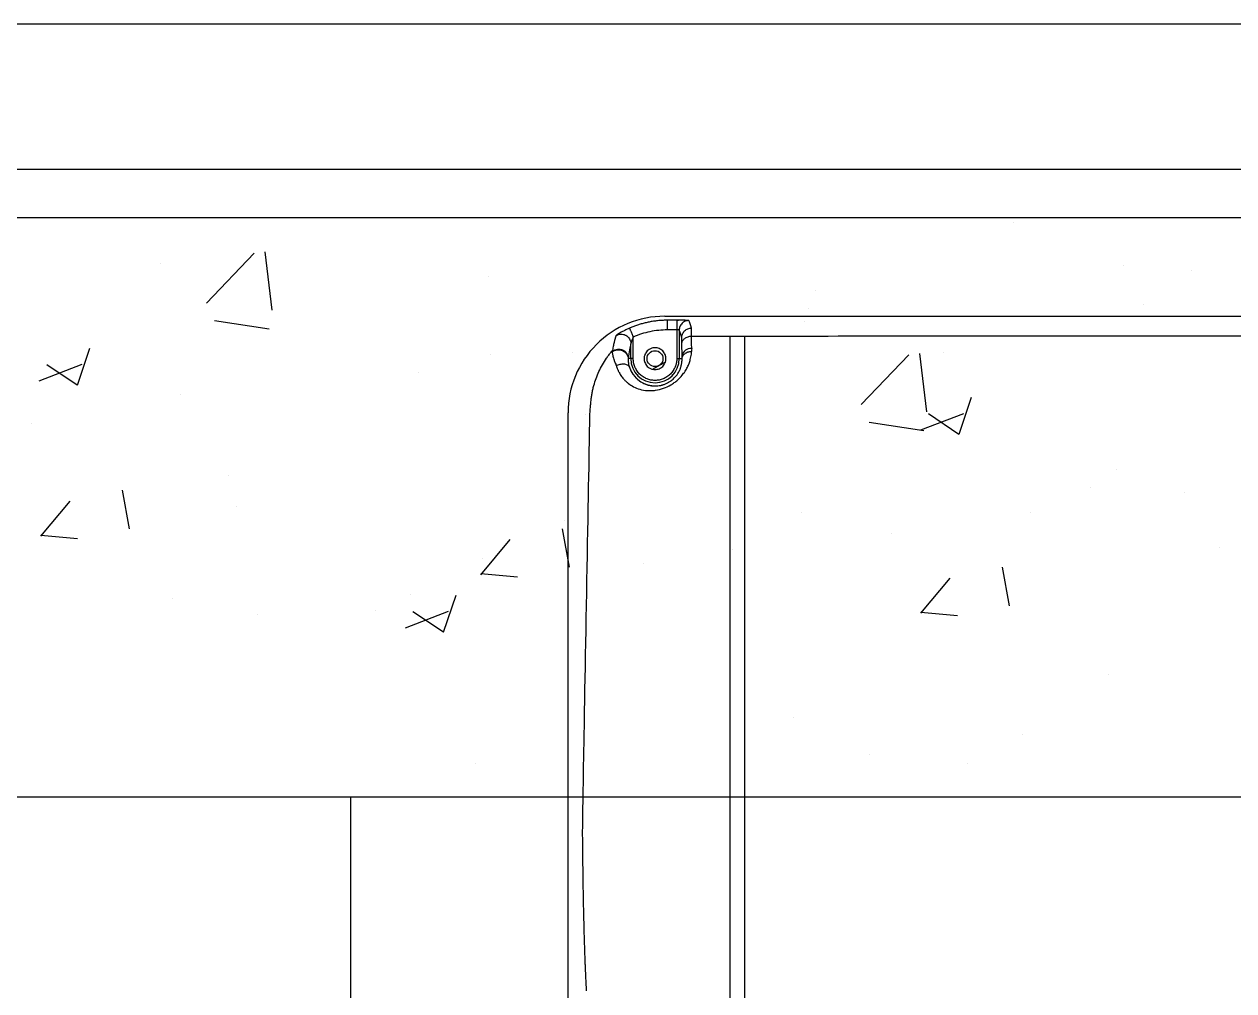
# Model space of a CAD drawing. Header units: inches. Extents: x 5877 to 13759, y 12099 to 29642.
# Drawn here: x 7866 to 8116.4, y 20524.8 to 20725 of the extents above; entities that cross this region are included whole.
import ezdxf

# ---------------------------------------------------------------- set-up
doc = ezdxf.new("R2010")
doc.units = ezdxf.units.IN
doc.header["$MEASUREMENT"] = 0
for name, color, linetype in [('A-FIN1', 6, 'Continuous'), ('A-FUR2', 6, 'Continuous'), ('A-PAT', 8, 'Continuous'), ('XR-NEW301$0$SEC-WAL-GRN', 3, 'Continuous')]:
    doc.layers.add(name, color=color, linetype=linetype)

msp = doc.modelspace()

# ---------------------------------------------------------------- linework, layer by layer
at = {"layer": 'A-FIN1', "color": 0, "ltscale": 200}
msp.add_line((6318.627470595864, 20694.95420802982), (8538.627470553489, 20694.95420802982), dxfattribs=at)
at = {"layer": 'A-FUR2', "color": 0}
for p, q in [((7078.627470594001, 20684.95418429228), (8548.627470553198, 20684.95420803062)), ((7998.62746678722, 20664.48940653952), (8358.62746654787, 20664.48940649389)), ((8001.131811068029, 20663.66107034537), (7999.203225486548, 20663.66107302478)), ((8001.131811068029, 20661.66135969239), (7999.203225486548, 20661.66136699489)), ((8001.131811068029, 20663.66107034537), (8001.131811068029, 20661.66135969239)), ((8001.131811068029, 20661.66135969239), (8001.131811067098, 20655.71359230618)), ((7992.12312362493, 20655.71359230618), (7992.123117559226, 20660.18820839694)), ((8001.631786935599, 20661.61842184833), (8001.631792028071, 20655.71359230618)), ((7991.623141316333, 20655.71359230618), (7991.623138897688, 20658.78365474513)), ((8002.226055592866, 20656.29297734744), (8002.200057618888, 20658.8451071339)), ((7991.623141316333, 20655.71359230618), (7991.094609611304, 20655.71359830669)), ((7992.12312362493, 20655.71359230618), (7991.623141316333, 20655.71359230618)), ((8001.131811067098, 20655.71359230618), (8001.631792028071, 20655.71359230618)), ((8001.631792028071, 20655.71359230618), (8002.231886499198, 20655.71359830669)), ((7978.62779151705, 20464.76296995247), (7978.627786969402, 20644.48972675896)), ((8548.627470553198, 20564.95420803062), (7078.627470594001, 20564.95418429228))]:
    msp.add_line(p, q, dxfattribs=at)
msp.add_circle((7996.627466671736, 20655.71359230618), 1.649999999999918, dxfattribs=at)
for centre, radius, start, end in [((7998.627466733204, 20644.48972677665), 19.99967976352223, 89.99999978655659, 180.0000000533608), ((8002.276821776861, 20637.45205813779), 26.20341376156889, 89.11849537470482, 92.54913900949974), ((8004.023473162772, 20656.00053797888), 1.82104886418737, 83.74849335520247, 170.7586957749782), ((7996.627466671736, 20655.71359230618), 5.004325355984066, 180, 0), ((7996.642908300841, 20655.659556569), 5.581530123026235, 197.7153526243735, 262.5372106562943)]:
    msp.add_arc(centre, radius, start, end, dxfattribs=at)
for points, knots in [([(7991.325547807486, 20662.02176647952), (7990.996564156943, 20661.87151662393), (7990.309356946134, 20661.55766277893), (7989.542659714454, 20661.12736983823), (7989.046434609787, 20660.8220427599), (7988.798055953914, 20660.65906235895), (7988.718404655912, 20660.6014961716), (7988.694956414969, 20660.58454948238)], [0, 0, 0, 0, 0.2973291214693484, 0.6210847120882167, 0.7829426716834657, 0.9361013239649624, 1, 1, 1, 1]), ([(7999.2032295229, 20663.66107052977), (7999.050892330342, 20663.66004890336), (7998.746928513618, 20663.65801041613), (7998.292371307136, 20663.6416442361), (7997.840661498354, 20663.61573131702), (7997.392260992536, 20663.57951620447), (7996.947618730002, 20663.53347480523), (7996.507169169941, 20663.47778612694), (7996.071330813327, 20663.41273676271), (7995.640504874857, 20663.338611809), (7995.21507408061, 20663.25572197551), (7994.7954015961, 20663.16439450665), (7994.381830162936, 20663.06497347395), (7993.974681137697, 20662.95781803264), (7993.574254568302, 20662.84329929801), (7993.180826184907, 20662.72180443949), (7992.794656372265, 20662.59371362852), (7992.415955923134, 20662.45947665016), (7992.045010733054, 20662.31932451057), (7991.681725528659, 20662.17431681736), (7991.443704558173, 20662.07236748135), (7991.32554522586, 20662.0217573805)], [0, 0, 0, 0, 0.0563990585638899, 0.1125350463388816, 0.1683786174196875, 0.223900740558954, 0.2790727592808722, 0.3338664495510816, 0.3882540746950065, 0.4422084372863992, 0.4957029277586967, 0.5487115695253967, 0.6012090604297434, 0.6531708103797059, 0.7045729750593988, 0.7553924856438164, 0.8056070744779095, 0.855195296714989, 0.9041365479411824, 0.9524110778425476, 1, 1, 1, 1]), ([(7991.325548740671, 20662.02174930221), (7991.327924952478, 20662.01629743485), (7991.351889412486, 20661.96121313183), (7991.408095239298, 20661.83200896757), (7991.429470111252, 20661.78287214174), (7991.481399039374, 20661.66349517314), (7991.511857958147, 20661.59347373007), (7991.616659965934, 20661.35254417772), (7991.705052818739, 20661.14933506439), (7991.904564734185, 20660.69066867738), (7992.015154657522, 20660.43642792518), (7992.123122277306, 20660.18821626755)], [0, 0, 0, 0, 0.250000000000034, 0.250000000000034, 0.3750000000000316, 0.3750000000000316, 0.5000000000000293, 0.5000000000000293, 0.7500000000000147, 0.7500000000000147, 1, 1, 1, 1]), ([(7999.203229519175, 20661.66135977714), (7997.989615015322, 20661.66126500296), (7996.775315574938, 20661.53652225661), (7994.39926792086, 20661.04215542732), (7993.236166215138, 20660.67231721284), (7992.123122277306, 20660.18821626662)], [0, 0, 0, 0, 0.5, 0.5, 1, 1, 1, 1]), ([(7999.203229519175, 20661.66135969239), (7999.203229519175, 20661.9203240121), (7999.203229519175, 20662.17919076833), (7999.203229519175, 20662.65853298588), (7999.203229519175, 20662.87882785632), (7999.203229519175, 20663.24816029372), (7999.203229519175, 20663.39705871551), (7999.203229519175, 20663.60134978632), (7999.203229519175, 20663.65666546899), (7999.203229519175, 20663.66107034537)], [0, 0, 0, 0, 0.25, 0.25, 0.5, 0.5, 0.75, 0.75, 1, 1, 1, 1]), ([(8002.546599023612, 20663.65347343257), (8002.53339971845, 20663.65366414043), (8002.390726399244, 20663.65572553168), (8001.927663588533, 20663.65943386445), (8001.445828608805, 20663.66042626223), (8001.131808274062, 20663.66107302478)], [0, 0, 0, 0, 0.0342884176395825, 0.3706287714196315, 1, 1, 1, 1]), ([(8001.63178825994, 20661.61843231174), (8001.630661435993, 20661.62990183795), (8001.576308662639, 20661.64108240923), (8001.391419697189, 20661.65684602356), (8001.261977898524, 20661.66136070939), (8001.131811067098, 20661.66135963744)], [0, 0, 0, 0, 0.5, 0.5, 1, 1, 1, 1]), ([(8003.631716482909, 20663.61812787822), (8003.380153339924, 20663.59138529229), (8002.993174146497, 20663.5502472142), (8002.527607063399, 20663.30085217247), (8002.207207722226, 20663.04278233594), (8001.949113934868, 20662.72241638082), (8001.699666445711, 20662.25690117611), (8001.658529134103, 20661.86996080207), (8001.631786935599, 20661.61842184833)], [0, 0, 0, 0, 0.2394585660910077, 0.3683587397446841, 0.4999937539575731, 0.6316372266676508, 0.7605378173143983, 1, 1, 1, 1]), ([(8002.17314078343, 20660.04300539608), (8002.173228573622, 20660.2785325222), (8002.216264412375, 20660.53262341807), (8002.411289753029, 20661.0246125594), (8002.563938168445, 20661.26098685565), (8002.954420522423, 20661.65122059493), (8003.190934580387, 20661.80376126936), (8003.683196399928, 20661.99863104841), (8003.937419675858, 20662.04161911963), (8004.173064603106, 20662.04168723656)], [0, 0, 0, 0, 0.25, 0.25, 0.5, 0.5, 0.75, 0.75, 1, 1, 1, 1]), ([(8003.631716482909, 20663.61812787822), (8003.595770987318, 20663.62361555772), (8003.54056373761, 20663.63204386404), (8003.22811381855, 20663.64205571862), (8002.923489557215, 20663.64861353992), (8002.66785661281, 20663.65190985187), (8002.546599023612, 20663.65347343257)], [0, 0, 0, 0, 0.3907952569394019, 0.6002068158484584, 0.8103610720453778, 1, 1, 1, 1]), ([(8004.198412218699, 20660.36500296129), (8004.198063962729, 20660.41425281244), (8004.197322048814, 20660.51917312148), (8004.196059926981, 20660.67741025093), (8004.194610622348, 20660.84544370363), (8004.192967623108, 20661.01934910885), (8004.19113573675, 20661.19548607657), (8004.189115790286, 20661.36932225099), (8004.186909128548, 20661.53582026942), (8004.184515781337, 20661.68929962388), (8004.181935277404, 20661.82390807981), (8004.179163707988, 20661.93242113518), (8004.176204017, 20662.01197839661), (8004.174126296872, 20662.03178542147), (8004.173064622664, 20662.04190641681)], [0, 0, 0, 0, 0.0486896184662328, 0.1037268075479925, 0.1651725291674761, 0.2330695480561674, 0.3074336077124196, 0.388243616283547, 0.4754310965988361, 0.5688693160395311, 0.668362694172672, 0.7736372688445928, 0.8843331535315236, 1, 1, 1, 1]), ([(7988.539200282292, 20660.46369565411), (7988.521598536157, 20660.40784884656), (7988.486506913425, 20660.29651017434), (7988.433346084887, 20660.11701797547), (7988.380004975581, 20659.92897888406), (7988.326438349308, 20659.73143468464), (7988.272669032784, 20659.52457722502), (7988.218713121125, 20659.30829910229), (7988.150809009196, 20659.02501579693), (7988.068947787033, 20658.66486406738), (7987.972815471338, 20658.21291496551), (7987.876970935249, 20657.73621543723), (7987.812438289271, 20657.38989396805), (7987.780475621679, 20657.2183628347)], [0, 0, 0, 0, 0.0743663196881699, 0.1482599947519872, 0.2216812455441389, 0.2946302921354547, 0.3671073541876293, 0.4391126508066557, 0.5106464003755771, 0.6363772689753927, 0.7598456977828901, 0.8810528843143695, 1, 1, 1, 1]), ([(7988.694956414969, 20660.58454948238), (7988.659175910623, 20660.55943788628), (7988.563167105996, 20660.49205666075), (7988.54843581804, 20660.47463194693), (7988.53919457701, 20660.46370106509)], [0, 0, 0, 0, 0.3726794133968698, 1, 1, 1, 1]), ([(7988.539199673207, 20660.46369659754), (7988.696893146829, 20660.56530397611), (7988.870644636088, 20660.6452243807), (7989.229872493641, 20660.75247388745), (7989.415063833454, 20660.77980290393), (7989.775307035641, 20660.78474132384), (7989.950185496928, 20660.76253625511), (7990.193385514998, 20660.70115763734), (7990.271333020748, 20660.6760716703), (7990.419944475972, 20660.61848986747), (7990.48980613389, 20660.58657071779), (7990.701308960663, 20660.47439073997), (7990.840713221216, 20660.37858519091), (7991.098652648376, 20660.14377526606), (7991.216970476889, 20660.00469180422), (7991.413887818911, 20659.69217971566), (7991.492241629036, 20659.51887052546), (7991.596881456309, 20659.15685431885), (7991.623085653977, 20658.96842493343), (7991.623141302363, 20658.78365408669)], [0, 0, 0, 0, 0.125, 0.125, 0.25, 0.25, 0.375, 0.375, 0.4375, 0.4375, 0.5, 0.5, 0.625, 0.625, 0.75, 0.75, 0.875, 0.875, 1, 1, 1, 1]), ([(7992.123122277306, 20660.18821626755), (7991.999289513202, 20659.91885264444), (7991.880514555247, 20659.60848098847), (7991.740408696802, 20659.19301642331), (7991.700062721604, 20659.06375567282), (7991.64139812217, 20658.86396882164), (7991.62394307983, 20658.79686610627), (7991.623192567946, 20658.78365414443)], [0, 0, 0, 0, 0.5000000000000347, 0.5000000000000347, 0.7500000000000174, 0.7500000000000174, 1, 1, 1, 1]), ([(8002.200060334624, 20658.84510509709), (8002.196331679457, 20659.21084793324), (8002.192063622744, 20659.50322077277), (8002.182921585263, 20659.91000781341), (8002.178047323236, 20660.02451708766), (8002.17314078343, 20660.04300539608)], [0, 0, 0, 0, 0.5, 0.5, 1, 1, 1, 1]), ([(8002.200060334624, 20658.84510509709), (8002.201392977135, 20659.02364583353), (8002.245500740231, 20659.21615015289), (8002.441696595968, 20659.58897564972), (8002.594420247347, 20659.768160297), (8002.98410242387, 20660.0645385342), (8003.219765504458, 20660.18074694502), (8003.710201205322, 20660.33015498931), (8003.963477697791, 20660.36383669211), (8004.19841221963, 20660.36500265116)], [0, 0, 0, 0, 0.25, 0.25, 0.5, 0.5, 0.75, 0.75, 1, 1, 1, 1]), ([(8004.19841221963, 20660.36500264464), (8014.976971787968, 20660.37956374365), (8036.772366078207, 20660.4090078356), (8069.821501846993, 20660.4410299076), (8103.581253816941, 20660.4648961019), (8138.047277702586, 20660.47961720678), (8180.638984929406, 20660.48679022065), (8230.529741813065, 20660.47820936183), (8286.887658208245, 20660.44575770518), (8323.8661367694, 20660.401946166), (8342.056401580208, 20660.38039461656)], [0, 0, 0, 0, 0.0957079652696045, 0.1935316891454672, 0.2934588734359893, 0.3954766651525287, 0.4995716530820605, 0.6716505523523156, 0.8384800122779958, 1, 1, 1, 1]), ([(8004.221778725841, 20657.81076542048), (8004.21790997927, 20658.23516911867), (8004.210143667282, 20659.08713808789), (8004.202332364031, 20659.93799531034), (8004.19841221963, 20660.36500264464)], [0, 0, 0, 0, 0.4981445504207651, 1, 1, 1, 1]), ([(8012.117392141008, 20660.37567073798), (8012.117420815499, 20514.27067610568), (8012.117493393467, 20513.04641897644), (8012.117781100431, 20510.82284595484), (8012.118139293612, 20507.82543562858), (8012.118547043399, 20504.05217142908), (8012.118907824726, 20499.50140540155), (8012.119118108982, 20494.30471080861), (8012.119103116551, 20488.99244296032), (8012.118924842784, 20484.09691827318), (8012.118703563334, 20480.01716374646), (8012.118496486553, 20476.75361404701), (8012.118472163202, 20474.85044099896), (8012.118461737045, 20474.03470982278)], [0, 0, 0, 0, 0.0357839107097502, 0.0905741575591352, 0.1643700105555288, 0.2571707633528016, 0.3689759631235071, 0.4997856805954874, 0.6398254915754258, 0.7598673336315372, 0.859910957274787, 0.9399555390895108, 1, 1, 1, 1]), ([(8015.205753231057, 20474.13779661378), (8015.205784980775, 20474.65211529697), (8015.205862801158, 20475.91275438706), (8015.206111339488, 20478.15231077878), (8015.206460155183, 20481.08864389027), (8015.207116284975, 20485.83260413671), (8015.207776586161, 20492.07913757528), (8015.207864439682, 20498.11724183748), (8015.207733146482, 20502.60486811253), (8015.207638995358, 20505.61878982878), (8015.207519596079, 20508.63020317576), (8015.207381886998, 20511.6390832294), (8015.207272263811, 20513.64229435606), (8015.207217452684, 20660.37979443597)], [0, 0, 0, 0, 0.0380592376410637, 0.09328644725980198, 0.1656815459873815, 0.2552444253739817, 0.444118769904171, 0.6276178739462149, 0.7020943009869538, 0.7765707272898102, 0.8510471526776751, 0.9255235769734412, 1, 1, 1, 1]), ([(7983.423287269296, 20647.28268943767), (7983.437493171179, 20647.41727101004), (7983.466038571307, 20647.68769981193), (7983.521795857334, 20648.09427280112), (7983.587473323205, 20648.50371583125), (7983.664198186816, 20648.91589136275), (7983.751916980007, 20649.33071751001), (7983.850900046164, 20649.74809067363), (7984.052693519377, 20650.51528584624), (7984.411843627327, 20651.6307167331), (7985.008476483272, 20653.06182472168), (7985.732744475463, 20654.46352316293), (7986.433946048477, 20655.58617652434), (7987.051753525258, 20656.45516780617), (7987.465458387145, 20656.98956504224), (7987.725379947209, 20657.30626398178), (7987.81729127244, 20657.41559219773)], [0, 0, 0, 0, 0.0328823727124973, 0.0660739839173944, 0.0995948564582644, 0.1334644088738403, 0.1677014120765079, 0.2023239489355721, 0.2373493767209819, 0.3597721227874028, 0.4855286610559686, 0.6120088205675271, 0.7410277487990699, 0.8054256499087328, 0.8700368320851612, 0.9046302746320892, 0.9046302746320892, 0.9046302746320892, 0.9046302746320892]), ([(7987.754503152901, 20657.0686889658), (7987.755793333621, 20657.0638984483), (7987.758389979237, 20657.05425694718), (7987.763872035415, 20657.02768836583), (7987.770744568305, 20656.99202472011), (7987.779264947036, 20656.94626451323), (7987.795469377757, 20656.85870870987), (7987.825409084195, 20656.69720131757), (7987.883517772527, 20656.41781011636), (7987.971828152993, 20656.04320626559), (7988.080378431463, 20655.66150701644), (7988.199619221137, 20655.29494144248), (7988.320976191768, 20654.95706944114), (7988.458670304724, 20654.61373131017), (7988.565741164246, 20654.37575476097), (7988.6040070491, 20654.29070469963)], [0, 0, 0, 0, 0.0382030052491106, 0.0768882029493955, 0.1160558300976358, 0.1557038711702649, 0.1958280731472972, 0.3053217755648515, 0.4219017138241405, 0.5453152153571263, 0.6870402000091107, 0.7543534520110124, 0.8370118151778928, 0.9417499117758726, 1, 1, 1, 1]), ([(7987.754513244712, 20657.0686775571), (7987.901231224285, 20657.19783372099), (7988.070429131025, 20657.30768642987), (7988.433701415182, 20657.47188465337), (7988.62742111423, 20657.5260880966), (7989.013067345702, 20657.57593341956), (7989.204681129762, 20657.57174380256), (7989.564281204352, 20657.51596565677), (7989.732198885278, 20657.46466169918), (7990.033645309144, 20657.33233090809), (7990.185013129012, 20657.24347265384), (7990.469226243542, 20657.0166246746), (7990.601814780952, 20656.87849320977), (7990.825628119157, 20656.56110194738), (7990.916517122285, 20656.38195835094), (7991.04076140617, 20656.0037456699), (7991.073981907786, 20655.80503352585), (7991.077754851067, 20655.60981373715)], [0, 0, 0, 0, 0.125, 0.125, 0.25, 0.25, 0.375, 0.375, 0.5, 0.5, 0.625, 0.625, 0.75, 0.75, 0.875, 0.875, 1, 1, 1, 1]), ([(7987.780476598637, 20657.21836171618), (7987.928791458355, 20657.34727012406), (7988.099745612228, 20657.45654997455), (7988.466424433151, 20657.61876481252), (7988.661783475996, 20657.6715555344), (7989.050106274532, 20657.7179044964), (7989.242750098565, 20657.71163932274), (7989.603565638521, 20657.65148665144), (7989.771671169074, 20657.59789246174), (7990.072740273186, 20657.46119278523), (7990.223676831098, 20657.3699270081), (7990.506202044533, 20657.13797347008), (7990.637524770209, 20656.99714319448), (7990.857702985973, 20656.67450736689), (7990.946214887881, 20656.49282648454), (7991.064675691174, 20656.11033612343), (7991.094493256518, 20655.90989653992), (7991.094611358465, 20655.71359229966)], [0, 0, 0, 0, 0.125, 0.125, 0.25, 0.25, 0.375, 0.375, 0.5, 0.5, 0.625, 0.625, 0.75, 0.75, 0.875, 0.875, 1, 1, 1, 1]), ([(7988.603934728177, 20654.29078878223), (7988.62924005893, 20654.20603345095), (7988.679822079474, 20654.03661871462), (7988.766665438758, 20653.78753814886), (7988.86139912215, 20653.5425191507), (7988.964774593347, 20653.3019543797), (7989.076531059676, 20653.06579002591), (7989.30266402346, 20652.62991406808), (7989.68561946378, 20652.02187781169), (7990.207273114109, 20651.39747516851), (7990.698688373537, 20650.9217057707), (7991.302189861992, 20650.42321797034), (7992.198370975078, 20649.8550140992), (7993.496353810289, 20649.33430800068), (7994.765810134457, 20649.10052397235), (7995.871673411326, 20649.07529162003), (7996.985177208306, 20649.17030279471), (7998.367897803531, 20649.50050390179), (7999.686025931136, 20650.11844989697), (8000.628964221673, 20650.7384329377), (8001.442671447629, 20651.39484358339), (8002.20717381929, 20652.18916062678), (8002.878111297832, 20653.10560049715), (8003.349331276127, 20653.93828623502), (8003.704113640459, 20654.75787895026), (8003.928117255316, 20655.46443066599), (8004.072066525565, 20656.1005068891), (8004.15998878573, 20656.66004032216), (8004.183747267918, 20657.03040414436), (8004.195721788899, 20657.21707135292)], [0, 0, 0, 0, 0.0123225414546914, 0.0246311363280653, 0.0369362370154217, 0.049248313347822, 0.0615778231002448, 0.07393518320553, 0.1190235672787631, 0.1641214769797989, 0.1908096191875901, 0.2174783931855784, 0.2765422487672257, 0.3414031173529077, 0.4106333255417385, 0.446065388528008, 0.4802510632966034, 0.5460272650129823, 0.6085878684836973, 0.6405088628723679, 0.6732842502993205, 0.7295637113108387, 0.7743057225347567, 0.8221302070356866, 0.8634036107026215, 0.90671805193433, 0.9373684946121272, 0.9684330715366494, 1, 1, 1, 1]), ([(7991.623141315402, 20658.78365413884), (7991.534985360326, 20658.43424997798), (7991.446851378874, 20658.01239790621), (7991.270660856375, 20656.99953160381), (7991.182602639878, 20656.4088818528), (7991.094610107699, 20655.71359230618)], [0, 0, 0, 0, 0.5, 0.5, 1, 1, 1, 1]), ([(7998.877466671736, 20655.71359230618), (7998.876610331805, 20655.76105244684), (7998.874904582844, 20655.8555885399), (7998.861221975283, 20655.99645620438), (7998.839363922933, 20656.13562375719), (7998.808555842013, 20656.27308039873), (7998.76899232679, 20656.40883518423), (7998.6850922905, 20656.64151580485), (7998.521998924771, 20656.95803134183), (7998.229349590474, 20657.3151929755), (7997.871976492563, 20657.60805994871), (7997.471933005945, 20657.81431273224), (7997.051776934051, 20657.93755187693), (7996.627642969237, 20657.97660346928), (7996.203336426624, 20657.93758805974), (7995.783328686477, 20657.81444508436), (7995.383116906145, 20657.60815673827), (7995.025827267775, 20657.31545433069), (7994.733064718181, 20656.95815350155), (7994.54813722671, 20656.59975661936), (7994.442519681164, 20656.27492157316), (7994.387523081721, 20655.99657253122), (7994.380829138317, 20655.80820972885), (7994.377466671736, 20655.71359230618)], [0, 0, 0, 0, 0.0201649886169546, 0.040166742227466, 0.0600841933942459, 0.0799972771930839, 0.0999859810952755, 0.1201293917526445, 0.1850729227652905, 0.2500923401392324, 0.3150359052973487, 0.3800553568694804, 0.4400044960094784, 0.5000287671655835, 0.5599779276029718, 0.6200022141558246, 0.6849457451527305, 0.7499651625429771, 0.8149087276971885, 0.8799281792731729, 0.920008673200672, 0.9598191726796508, 1, 1, 1, 1]), ([(8002.2318999298, 20655.71359230804), (8002.233170699896, 20655.87967011652), (8002.271989556597, 20656.06009247007), (8002.451225088545, 20656.41658664162), (8002.592553592855, 20656.59183614834), (8002.965416145147, 20656.8898201179), (8003.196169280083, 20657.01138602423), (8003.689407612765, 20657.17276633198), (8003.950214642668, 20657.21268300659), (8004.19572160636, 20657.21707896835)], [0, 0, 0, 0, 0.25, 0.25, 0.5, 0.5, 0.75, 0.75, 1, 1, 1, 1]), ([(7988.603934131199, 20654.29078947886), (7988.833699469091, 20654.40536596666), (7989.109524746993, 20654.5064746937), (7989.701663477914, 20654.62864587961), (7990.01595133041, 20654.64762459362), (7990.5764289504, 20654.57978015246), (7990.819156161146, 20654.49337540793), (7991.168002767125, 20654.25726747739), (7991.275018905857, 20654.1097845495), (7991.326057585524, 20653.96116813684)], [0, 0, 0, 0, 0.25, 0.25, 0.5, 0.5, 0.75, 0.75, 1, 1, 1, 1]), ([(7991.077754851067, 20655.60981373715), (7991.074913836652, 20655.59119022398), (7991.072590101146, 20655.53395604568), (7991.075224104905, 20655.35390148817), (7991.08031739165, 20655.23135599441), (7991.122116041937, 20654.7897376925), (7991.186087092952, 20654.39753113634), (7991.326043843859, 20653.96115875377)], [0, 0, 0, 0, 0.249999999999994, 0.249999999999994, 0.499999999999988, 0.499999999999988, 1, 1, 1, 1]), ([(8001.131808371851, 20655.71359230618), (8001.130849343361, 20655.64226512092), (8001.128937733927, 20655.5000903182), (8001.113543756874, 20655.28785048744), (8001.088952903272, 20655.07750887091), (8001.054283954771, 20654.86906855034), (8001.009770442368, 20654.66253280772), (8000.955356265986, 20654.4579047248), (8000.891038082176, 20654.25518731719), (8000.789300642544, 20653.97964858862), (8000.633919209809, 20653.63807894329), (8000.40242579543, 20653.24197670578), (8000.129975054981, 20652.86848373937), (7999.714722022982, 20652.4081899686), (7999.1148302449, 20651.92047922819), (7998.314900269368, 20651.506739302), (7997.476753385374, 20651.26145984738), (7996.627643068889, 20651.1831550807), (7995.778359491014, 20651.26142348109), (7994.940190507667, 20651.50665805901), (7994.140102949561, 20651.92047895717), (7993.54035257698, 20652.40807640592), (7993.125069961519, 20652.86834335739), (7992.852709890911, 20653.24167789372), (7992.621065605068, 20653.63792946322), (7992.436460435958, 20654.04393585345), (7992.294880268732, 20654.45543187151), (7992.196105613009, 20654.86791038553), (7992.134438758352, 20655.28819693665), (7992.12690809519, 20655.57134790572), (7992.123124972553, 20655.71359230618)], [0, 0, 0, 0, 0.0151343168531289, 0.0301668783776577, 0.0451308110091591, 0.0600596980421747, 0.0749873593031444, 0.0899476229316198, 0.1049740968818781, 0.1200999477787829, 0.1522580727079843, 0.1844534430969967, 0.2172958349097104, 0.2501762647316794, 0.3158111686601331, 0.3800821501479763, 0.4400304274690699, 0.5000162205999314, 0.5599645077970329, 0.6199503093419099, 0.6842212908297463, 0.7498561947582023, 0.7826985876548495, 0.8155790185681645, 0.8477371464900203, 0.8799325198829349, 0.9100631987507242, 0.9399380833973578, 0.9698271514974368, 1, 1, 1, 1]), ([(7992.501188015201, 20651.91918539482), (7992.556599087649, 20651.85929088055), (7992.667424467028, 20651.73949835396), (7992.84341047761, 20651.56920270661), (7993.026345464037, 20651.40602125826), (7993.216780130388, 20651.25083118065), (7993.414343408876, 20651.10367285686), (7993.618953024605, 20650.96483028254), (7993.830515203634, 20650.83455185073), (7994.048936913357, 20650.71310718397), (7994.274091044077, 20650.60076322446), (7994.505880004363, 20650.49783330264), (7994.74429563024, 20650.40471622015), (7994.989279113346, 20650.32181382405), (7995.240772017845, 20650.24954061809), (7995.498594201737, 20650.18831032089), (7995.762717315563, 20650.13872409558), (7996.138221424641, 20650.08695320732), (7996.621295339995, 20650.05802015534), (7997.217688294695, 20650.08604766841), (7997.806245321975, 20650.17637697088), (7998.293031300054, 20650.30637490975), (7998.670744709307, 20650.44073860946), (7999.027950772652, 20650.58902732881), (7999.462981729404, 20650.81235198996), (7999.956083564655, 20651.13367296329), (8000.592129553304, 20651.65120393264), (8001.043918058844, 20652.17258643864), (8001.476047352524, 20652.80954316671), (8001.686779718482, 20653.21316581445), (8001.847069318974, 20653.59720367978), (8001.928027543807, 20653.81494283343), (8002.007792396107, 20654.06282830744), (8002.082019567126, 20654.34010610117), (8002.146703239167, 20654.64592918793), (8002.196974645936, 20654.97928237582), (8002.229802704052, 20655.33958742807), (8002.231181318508, 20655.58544012664), (8002.2318999298, 20655.71359230804)], [0, 0, 0, 0, 0.0202498064291087, 0.0405007950467872, 0.0607470112032254, 0.0809826340626523, 0.1012020924181967, 0.1213984349685232, 0.1415635781042346, 0.1616904218864021, 0.1817729921906924, 0.2018024047890047, 0.2217657371257915, 0.2416524445175616, 0.2614551980324036, 0.281167334264558, 0.3007686841964402, 0.3202390748963218, 0.3623105113318072, 0.400372533138471, 0.4363664987792652, 0.4716822544960995, 0.4881143530547856, 0.5044319896112106, 0.5365035750439854, 0.5692021362026571, 0.6039410629739247, 0.6823618121351789, 0.705326816657763, 0.7744196726925306, 0.7917206609370251, 0.8120694005677743, 0.8355101165922606, 0.8620791304372515, 0.8917935487861598, 0.924668677766344, 0.960733100469308, 0.9999999999999998, 0.9999999999999998, 0.9999999999999998, 0.9999999999999998]), ([(7994.377466671736, 20655.71359230618), (7994.378323012599, 20655.66613216552), (7994.38002876156, 20655.57159607245), (7994.39371136819, 20655.43072840797), (7994.415569421471, 20655.29156085423), (7994.446377501459, 20655.1541042127), (7994.485941017614, 20655.0183494272), (7994.569841053904, 20654.7856688075), (7994.732934419633, 20654.46915326959), (7995.02558375393, 20654.11199163592), (7995.382956851841, 20653.81912466271), (7995.783000338459, 20653.61287188011), (7996.203156410353, 20653.48963273449), (7996.627290374236, 20653.45058114308), (7997.05159691778, 20653.48959655168), (7997.471604657927, 20653.61273952706), (7997.871816438259, 20653.81902787315), (7998.229106076629, 20654.11173028166), (7998.521868625292, 20654.4690311108), (7998.706796117694, 20654.82742799206), (7998.81241366324, 20655.15226303826), (7998.867410262683, 20655.43061208113), (7998.874104205155, 20655.61897488257), (7998.877466671736, 20655.71359230618)], [0, 0, 0, 0, 0.0201649886144177, 0.0401667422234117, 0.0600841933897125, 0.0799972771890271, 0.0999859810926763, 0.1201293917524291, 0.1850729227637361, 0.2500923401393634, 0.3150359053053429, 0.3800553568696871, 0.4400044960145097, 0.5000287671656444, 0.5599779276177838, 0.6200022141564144, 0.6849457451736033, 0.7499651625432092, 0.8149087277122283, 0.8799281792735536, 0.9200086732086932, 0.959819172687668, 1, 1, 1, 1]), ([(7996.227791421683, 20653.54309516719), (7996.383331178324, 20653.65579004346), (7997.161226586075, 20654.21940688829), (7998.031820909688, 20654.63301415967), (7998.728340380461, 20654.96392088702)], [0, 0, 0, 0, 0.1999494464346995, 1, 1, 1, 1]), ([(7982.239922398338, 20529.42985708027), (7982.226526771308, 20529.74247829283), (7982.175276523092, 20530.93853387835), (7982.098596305223, 20533.15323950483), (7982.010063762413, 20536.00921146425), (7981.933039182433, 20538.90504579751), (7981.863627548897, 20541.93099006491), (7981.80090867971, 20545.12693106795), (7981.744380746604, 20548.57700628454), (7981.693337233373, 20552.40044237154), (7981.650805823141, 20556.57550063024), (7981.618960830019, 20560.99999358358), (7983.154318066881, 20642.89778685423), (7983.149377247886, 20644.38813220377)], [0, 0, 0, 0, 0.03347811979007, 0.1280837338929053, 0.2164094094540581, 0.3019266368694829, 0.3874107465055633, 0.4770902996599496, 0.5680888505647613, 0.6660332399471299, 0.7779190003093022, 0.8890024233601524, 1, 1, 1, 1]), ([(7995.91796647814, 20650.12530523113), (7995.956741402493, 20650.11770409385), (7996.183606268474, 20650.07323125417), (7996.625086354659, 20650.06171020533), (7997.396827503675, 20650.09274220506), (7998.360924138324, 20650.28821863274), (7999.493795392671, 20650.79194521944), (8000.498330599265, 20651.53057946118), (8000.941505193347, 20652.08216734363), (8001.180296652587, 20652.3793740826)], [0, 0, 0, 0, 0.0234485719422221, 0.1371932329145351, 0.2406898121540667, 0.4322307174365422, 0.6065297266109578, 0.7879902361728895, 0.9999999999999998, 0.9999999999999998, 0.9999999999999998, 0.9999999999999998]), ([(7983.149377247886, 20644.38813220377), (7983.163664625594, 20644.5450316895), (7983.192395832957, 20644.86054877231), (7983.236492504933, 20645.33608221954), (7983.281612112754, 20645.81638284533), (7983.327819618964, 20646.30129810462), (7983.375046698013, 20646.79079842048), (7983.407150149913, 20647.11814528185), (7983.423287269296, 20647.28268943767)], [0, 0, 0, 0, 0.1621950534406702, 0.3261662092494512, 0.49192343159484, 0.6594759296810218, 0.8288321886539494, 1, 1, 1, 1]), ([(7982.45451402069, 20524.84236324339), (7982.408199715996, 20525.72004233992), (7982.332329440498, 20527.15782178978), (7982.265828469404, 20528.79289795591), (7982.239922398338, 20529.42985708027)], [0, 0, 0, 0, 0.6104407013739153, 1, 1, 1, 1])]:
    msp.add_open_spline(points, degree=3, knots=knots, dxfattribs=at)
for points in [[(8004.173064622664, 20662.04190641588), (8003.992615040028, 20662.72785897965), (8003.812165457392, 20663.25328510201), (8003.631715874755, 20663.61812148935)], [(8002.173140776911, 20660.04300539515), (8001.992730506332, 20660.72861445362), (8001.812273409785, 20661.25377861636), (8001.631792028071, 20661.6184323136)], [(7987.780475621679, 20657.2183628347), (7987.771549158366, 20657.168758918), (7987.76287973822, 20657.11888049583), (7987.754468304673, 20657.06872836074)], [(8004.221778727704, 20657.81076468567), (8004.213136473307, 20657.61414557176), (8004.204450286561, 20657.41624488442), (8004.195721787037, 20657.21707142743)], [(7991.094611359396, 20655.71359230618), (7991.088669380741, 20655.67910034435), (7991.083049833411, 20655.6445054211), (7991.077755444319, 20655.60981374832)], [(8002.231885078931, 20655.71359230618), (8002.229950892375, 20655.90790226164), (8002.22800769248, 20656.10103375225), (8002.226055589141, 20656.29297696466)]]:
    msp.add_open_spline(points, degree=3, dxfattribs=at)
at = {"layer": 'A-PAT', "color": 0}
msp.add_line((7933.627470613326, 19184.95420802517), (7933.627470613326, 20564.95419828924), dxfattribs=at)
at = {"layer": 'XR-NEW301$0$SEC-WAL-GRN', "color": 0}
for p, q in [((8568.62747071775, 20724.95420802895), (6288.62747059633, 20724.95420802895)), ((8568.62747071548, 20724.95420802895), (6943.627470596242, 20724.95420802895))]:
    msp.add_line(p, q, dxfattribs=at)
at = {"layer": 'XR-NEW301$0$SEC-WAL-GRN', "color": 0, "linetype": 'Continuous'}
for p, q in [((8070.873647902874, 20683.96771786248), (8070.873647902874, 20683.96771786248)), ((7903.745485556268, 20667.22899587807), (7913.637324476018, 20677.53841773555)), ((7917.34656172806, 20665.74506281881), (7915.94345064713, 20677.80623467408)), ((7894.265433558307, 20675.50157128583), (7894.265433558307, 20675.50157128583)), ((8093.643670003468, 20674.98021913117), (8093.643670003468, 20674.98021913117)), ((7962.060731142425, 20672.63719928946), (7962.060731142425, 20672.63719928946)), ((8107.77244284701, 20673.92841442965), (8107.77244284701, 20673.92841442965)), ((8029.856028725582, 20669.77282729286), (8029.856028725582, 20669.77282729286)), ((8097.65132630743, 20666.90845529746), (8097.65132630743, 20666.90845529746)), ((8028.437204960166, 20666.03807383463), (8028.437204960166, 20666.03807383463)), ((7905.449452561603, 20663.6153352967), (7916.744402563447, 20661.8635852956)), ((8027.565545006728, 20663.36897600524), (8027.565545006728, 20663.36897600524)), ((7877.049140769828, 20650.23738587824), (7879.62422800115, 20657.91189055198)), ((7979.466589002041, 20657.03662831588), (7979.466589002041, 20657.03662831588)), ((8052.885982155873, 20644.72388722895), (8051.482871074943, 20656.78505908421)), ((8056.368281568415, 20656.8988708482), (8056.368281568415, 20656.8988708482)), ((7869.158804335762, 20651.13623139002), (7878.051157898139, 20654.54968610944)), ((7870.697680245605, 20654.53093245966), (7877.014946548486, 20650.26988253522)), ((7962.475070860426, 20656.51608327685), (7962.475070860426, 20656.51608327685)), ((8039.285006002159, 20646.20783191188), (8049.176844921909, 20656.51725376936)), ((7947.673430909941, 20652.85097964686), (7947.673430909941, 20652.85097964686)), ((7898.32654249623, 20648.38572134645), (7898.32654249623, 20648.38572134645)), ((8059.564538594641, 20640.06617414451), (8062.139625825963, 20647.74067881824)), ((7982.303690874964, 20644.18562533161), (7982.303690874964, 20644.18562533161)), ((8051.674242720226, 20640.9650889302), (8060.566596282602, 20644.37854364962)), ((8053.213085687792, 20644.35971733409), (8059.530351990674, 20640.09866740964)), ((7867.466533069659, 20642.29154122245), (7867.466533069659, 20642.29154122245)), ((8040.988899102536, 20642.59432806885), (8052.28384910438, 20640.84257806775)), ((8092.099368378942, 20632.70269969496), (8092.099368378942, 20632.70269969496)), ((7908.239100182327, 20631.47237981476), (7908.239100182327, 20631.47237981476)), ((7887.853214375864, 20620.50723400331), (7886.384762761198, 20628.4679341039)), ((8086.799403645258, 20629.01388502887), (8086.799403645258, 20629.01388502887)), ((8106.155769684337, 20628.02377568975), (8106.155769684337, 20628.02377568975)), ((7869.450168439871, 20618.93787926383), (7875.572720422133, 20626.23445258454)), ((7910.016492597977, 20625.14104407905), (7910.016492597977, 20625.14104407905)), ((7977.811790180524, 20622.27667208299), (7977.811790180524, 20622.27667208299)), ((8026.892903334709, 20623.76055439795), (8026.892903334709, 20623.76055439795)), ((8074.362611592238, 20623.83812702074), (8074.362611592238, 20623.83812702074)), ((7869.470785401834, 20619.17438139244), (7877.061789001295, 20618.51025463271)), ((7978.945270703276, 20612.53763607805), (7977.47681908861, 20620.49833617863)), ((8045.607087764642, 20619.41230008662), (8045.607087764642, 20619.41230008662)), ((7960.542502938406, 20610.9683364952), (7966.665054920668, 20618.26490981591)), ((7960.930769234794, 20614.23856384028), (7960.930769234794, 20614.23856384028)), ((8012.734812951807, 20616.30063951227), (8012.734812951807, 20616.30063951227)), ((8113.402385347799, 20616.54792809002), (8113.402385347799, 20616.54792809002)), ((7994.155713751956, 20613.27868859633), (7994.155713751956, 20613.27868859633)), ((8070.03732702964, 20604.56803815336), (8068.568875414974, 20612.52873825394)), ((7960.563119568877, 20611.20483481871), (7968.154123168337, 20610.54070805898)), ((8051.634837435922, 20602.99879372558), (8057.757389418184, 20610.29536704629)), ((7946.056757747268, 20606.94634090696), (7946.056757747268, 20606.94634090696)), ((7952.85632895476, 20599.10478970188), (7955.431416186082, 20606.77929437561)), ((7896.782240870947, 20606.10820190921), (7896.782240870947, 20606.10820190921)), ((7914.263599655169, 20602.76069223795), (7914.263599655169, 20602.76069223795)), ((7938.67022225917, 20603.58739399543), (7938.67022225917, 20603.58739399543)), ((7944.965999971595, 20600.00363229718), (7953.858353533971, 20603.41708701659)), ((7946.50487588004, 20603.3983333663), (7952.822142182922, 20599.13728344185)), ((8051.655453735919, 20603.23528824498), (8059.246457335379, 20602.57116148524)), ((8090.555066754387, 20590.42518025921), (8090.555066754387, 20590.42518025921)), ((8025.348601710182, 20581.48303496174), (8025.348601710182, 20581.48303496174)), ((8072.745938429944, 20577.93348828076), (8072.745938429944, 20577.93348828076)), ((7959.386467609336, 20571.9610444036), (7959.386467609336, 20571.9610444036)), ((8040.952780337844, 20573.74783961175), (8040.952780337844, 20573.74783961175)), ((8061.237339831205, 20571.85626211407), (8061.237339831205, 20571.85626211407))]:
    msp.add_line(p, q, dxfattribs=at)

doc.saveas('drawing.dxf')
